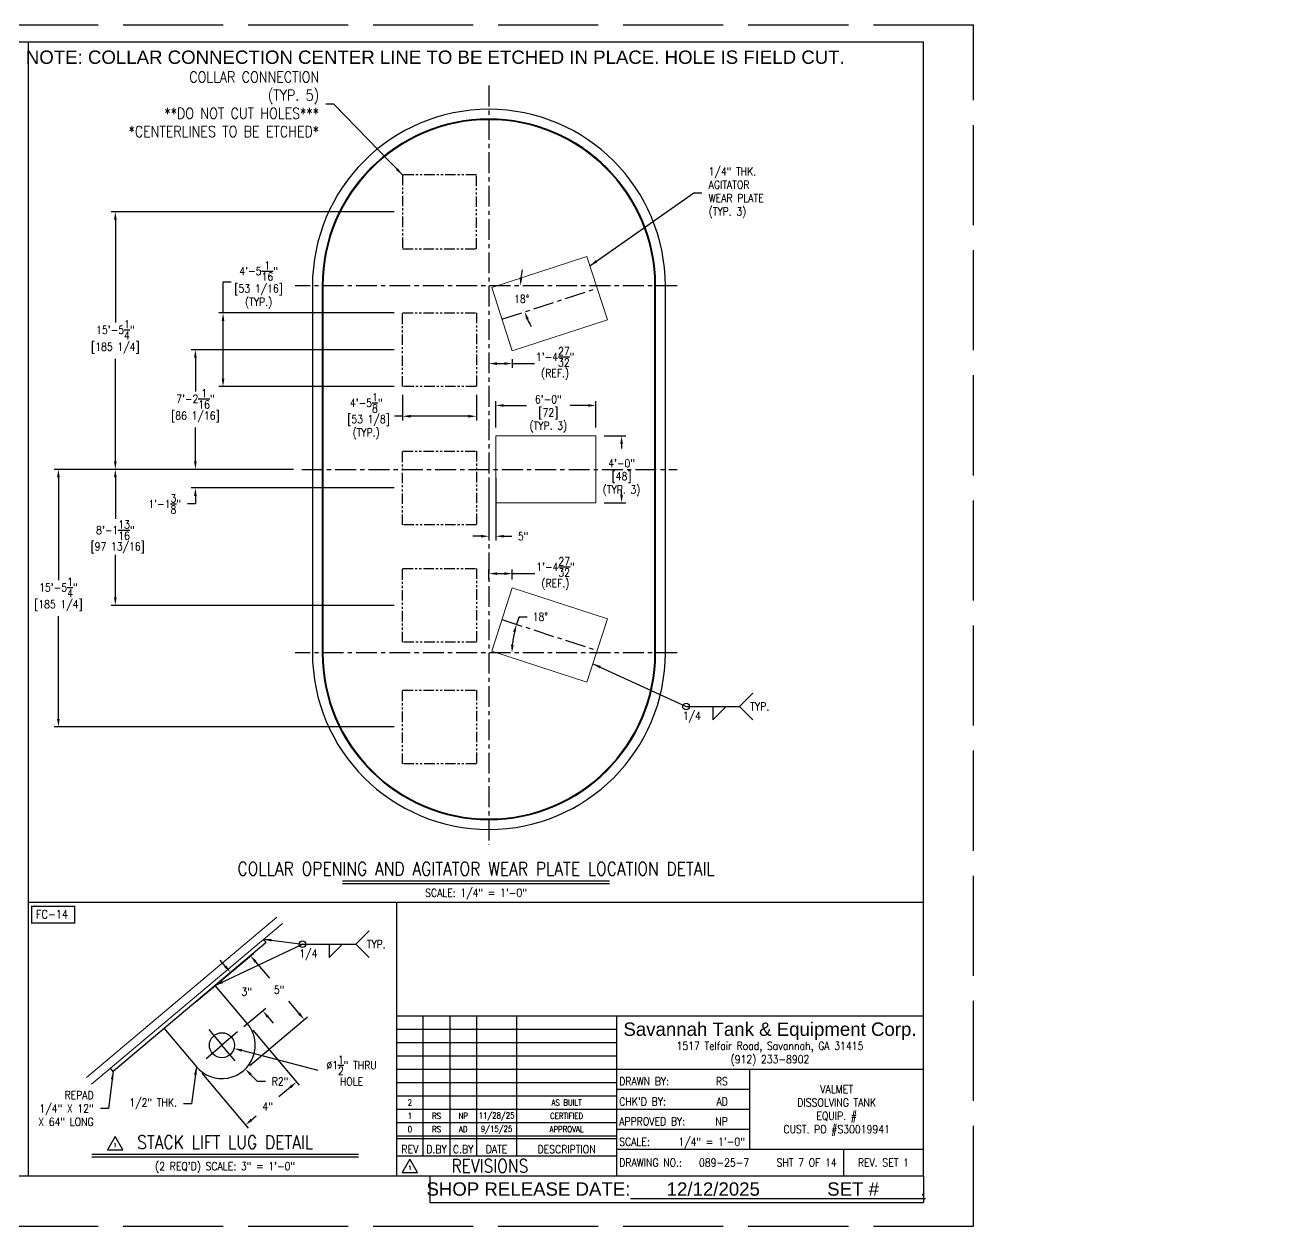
# Model space of a CAD drawing. Extents: x -305 to 4862, y -115 to 900.
# Drawn here: x 2543 to 3442, y 36 to 900 of the extents above; entities that cross this region are included whole.
import ezdxf
from ezdxf.enums import TextEntityAlignment as Align

# ---------------------------------------------------------------- set-up
doc = ezdxf.new("R2010")
doc.units = 0
doc.header["$LTSCALE"] = 12
doc.header["$MEASUREMENT"] = 0
doc.header["$PDMODE"] = 33
doc.header["$PDSIZE"] = -0.5
for name, pattern in [('AM_ISO02W050', [7.5, 6, -1.5]), ('CENTER', [2, 1.25, -0.25, 0.25, -0.25]), ('PHANTOM2', [1.25, 0.625, -0.125, 0.125, -0.125, 0.125, -0.125])]:
    doc.linetypes.add(name, pattern=pattern)
doc.layers.get('0').update_dxf_attribs({"linetype": 'CONTINUOUS'})
doc.layers.get('Defpoints').update_dxf_attribs({"linetype": 'CONTINUOUS'})
for name, color, linetype in [('CENTER', 6, 'CENTER'), ('COVER', 3, 'CONTINUOUS'), ('DIM', 1, 'CONTINUOUS'), ('EXTERNALS', 3, 'CONTINUOUS'), ('REPAD', 7, 'CONTINUOUS'), ('ROOF', 140, 'CONTINUOUS'), ('SHELL', 40, 'CONTINUOUS'), ('SHOP TAG', 11, 'CONTINUOUS'), ('stack conn.', 191, 'CONTINUOUS'), ('TEXT', 4, 'CONTINUOUS')]:
    doc.layers.add(name, color=color, linetype=linetype)
doc.layers.add('Equipment-AM_11', color=92, linetype='PHANTOM2', lineweight=25)
doc.styles.add('ROMANS', font='ROMANS.shx', dxfattribs={"width": 0.85, "height": 5.76})
doc.styles.get("Standard").update_dxf_attribs({"font": 'sanss___.ttf'})
doc.dimstyles.get("Standard").update_dxf_attribs({"dimtxt": 0.18, "dimasz": 0.18, "dimexe": 0.18, "dimexo": 0.0625, "dimgap": 0.09, "dimtad": 0, "dimtih": 1, "dimtoh": 1, "dimdec": 4, "dimzin": 0, "dimdsep": 46, "dimtxsty": 'Standard', "dimcen": 0.09, "dimadec": 0, "dimazin": 0, "dimtfac": 1, "dimtdec": 4, "dimtofl": 0, "dimtmove": 0, "dimatfit": 3, "dimfxl": 1, "dimtolj": 1, "dimtzin": 0, "dimarcsym": 0})

# ---------------------------------------------------------------- blocks, each defined once
blk = doc.blocks.new('*D184')
at = {"layer": 'Defpoints', "color": 0, "transparency": 16777216}
for p in [(2376.32, 609.86), (2171.49, 591.93), (2376.32, 536.95)]:
    blk.add_point(p, dxfattribs=at)
at = {"layer": 'DIM', "color": 0, "lineweight": -2, "transparency": 16777216}
for p, q in [((2376.32, 603.86), (2376.32, 533.95)), ((2171.49, 585.93), (2171.49, 533.95)), ((2177.25, 536.95), (2215.51, 536.95)), ((2370.56, 536.95), (2341, 536.95))]:
    blk.add_line(p, q, dxfattribs=at)
at = {"layer": 'DIM', "color": 0, "transparency": 16777216}
for points in [[(2177.25, 537.91), (2177.25, 535.99), (2171.49, 536.95)], [(2370.56, 537.91), (2370.56, 535.99), (2376.32, 536.95)]]:
    blk.add_solid(points, dxfattribs=at)
at = {"layer": 'DIM', "color": 0, "transparency": 16777216, "char_height": 5.76, "width": 5166.6002, "attachment_point": 5, "style": 'ROMANS'}
for s, insert in [('\\A1;5\'-8{\\H1x;\\S1/4;}"', (2278.25, 544.63)), ('\\A1;[68{\\H1x;\\S1/4;}] (TOP)\\P(EXTRA 2" TO BE PROVIDED FOR\\PFIELD FITUPS.)', (2278.25, 518.57))]:
    blk.add_mtext(s, dxfattribs=dict(at, insert=insert))
blk = doc.blocks.new('A$C43fa0972')
at = {"layer": 'Equipment-AM_11'}
for points in [[(-62.12, 158.75), (-8.98, 158.75), (-8.98, 211.8), (-62.12, 211.8)], [(-62.12, 112.56), (-8.98, 112.56), (-8.98, 59.51), (-62.12, 59.51)], [(-62.12, 13.13), (-8.98, 13.13), (-8.98, -39.92), (-62.12, -39.92)], [(-62.12, -71.31), (-8.98, -71.31), (-8.98, -124.37), (-62.12, -124.37)], [(-62.12, -158.75), (-8.98, -158.75), (-8.98, -211.8), (-62.12, -211.8)]]:
    blk.add_lwpolyline(points, close=True, dxfattribs=at)
blk = doc.blocks.new('*D190')
at = {"layer": 'Defpoints', "color": 0, "transparency": 16777216}
for p in [(2814.38, 639.84), (2867.52, 639.84), (2867.52, 618.53)]:
    blk.add_point(p, dxfattribs=at)
at = {"layer": 'DIM', "color": 0, "lineweight": -2, "transparency": 16777216}
for p, q in [((2814.38, 633.84), (2814.38, 615.53)), ((2867.52, 633.84), (2867.52, 615.53)), ((2814.38, 618.53), (2808.62, 618.53)), ((2861.76, 618.53), (2820.14, 618.53))]:
    blk.add_line(p, q, dxfattribs=at)
at = {"layer": 'DIM', "color": 0, "transparency": 16777216}
for points in [[(2820.14, 619.49), (2820.14, 617.57), (2814.38, 618.53)], [(2861.76, 619.49), (2861.76, 617.57), (2867.52, 618.53)]]:
    blk.add_solid(points, dxfattribs=at)
at = {"layer": 'DIM', "color": 0, "transparency": 16777216, "insert": (2788.19, 618.53), "char_height": 5.76, "attachment_point": 5, "style": 'ROMANS'}
blk.add_mtext('\\A1;4\'-5{\\H1x;\\S1/8;}"\\P [53 1/8]\\P(TYP.)', dxfattribs=at)
blk = doc.blocks.new('*D191')
at = {"layer": 'Defpoints', "color": 0, "transparency": 16777216}
for p in [(2814.38, 692.89), (2685.18, 639.84), (2814.38, 639.84)]:
    blk.add_point(p, dxfattribs=at)
at = {"layer": 'DIM', "color": 0, "lineweight": -2, "transparency": 16777216}
for p, q in [((2685.18, 692.89), (2685.18, 715.34)), ((2685.18, 715.34), (2690.94, 715.34)), ((2808.38, 692.89), (2682.18, 692.89)), ((2685.18, 645.6), (2685.18, 687.13)), ((2808.38, 639.84), (2682.18, 639.84))]:
    blk.add_line(p, q, dxfattribs=at)
at = {"layer": 'DIM', "color": 0, "transparency": 16777216}
for points in [[(2684.22, 687.13), (2686.14, 687.13), (2685.18, 692.89)], [(2684.22, 645.6), (2686.14, 645.6), (2685.18, 639.84)]]:
    blk.add_solid(points, dxfattribs=at)
at = {"layer": 'DIM', "color": 0, "transparency": 16777216, "char_height": 5.76, "attachment_point": 5, "style": 'ROMANS'}
for s, insert in [('\\A1;4\'-5{\\H1x;\\S1/16;}"', (2710.78, 723.02)), ('\\A1;[53 1/16]\\P(TYP.)', (2710.78, 704.64))]:
    blk.add_mtext(s, dxfattribs=dict(at, insert=insert))
blk = doc.blocks.new('*D192')
at = {"layer": 'Defpoints', "color": 0, "transparency": 16777216}
for p in [(2665.28, 666.37), (2814.38, 666.37), (2741.91, 580.33)]:
    blk.add_point(p, dxfattribs=at)
at = {"layer": 'DIM', "color": 0, "lineweight": -2, "transparency": 16777216}
for p, q in [((2808.38, 666.37), (2662.28, 666.37)), ((2665.28, 660.61), (2665.28, 636.38)), ((2665.28, 586.09), (2665.28, 610.32)), ((2735.91, 580.33), (2662.28, 580.33))]:
    blk.add_line(p, q, dxfattribs=at)
at = {"layer": 'DIM', "color": 0, "transparency": 16777216}
for points in [[(2664.32, 660.61), (2666.24, 660.61), (2665.28, 666.37)], [(2664.32, 586.09), (2666.24, 586.09), (2665.28, 580.33)]]:
    blk.add_solid(points, dxfattribs=at)
at = {"layer": 'DIM', "color": 0, "transparency": 16777216, "char_height": 5.76, "attachment_point": 5, "style": 'ROMANS'}
for s, insert in [('\\A1;7\'-2{\\H1x;\\S1/16;}"', (2665.28, 631.03)), ('\\A1;[86 1/16]', (2665.28, 618))]:
    blk.add_mtext(s, dxfattribs=dict(at, insert=insert))
blk = doc.blocks.new('*D193')
at = {"layer": 'Defpoints', "color": 0, "transparency": 16777216}
for p in [(2741.91, 580.33), (2665.28, 566.94), (2814.38, 566.94)]:
    blk.add_point(p, dxfattribs=at)
at = {"layer": 'DIM', "color": 0, "lineweight": -2, "transparency": 16777216}
for p, q in [((2665.28, 586.09), (2665.28, 591.85)), ((2735.91, 580.33), (2662.28, 580.33)), ((2808.38, 566.94), (2662.28, 566.94)), ((2665.28, 561.18), (2665.28, 555.42)), ((2665.28, 555.42), (2659.52, 555.42))]:
    blk.add_line(p, q, dxfattribs=at)
at = {"layer": 'DIM', "color": 0, "transparency": 16777216}
for points in [[(2664.32, 586.09), (2666.24, 586.09), (2665.28, 580.33)], [(2664.32, 561.18), (2666.24, 561.18), (2665.28, 566.94)]]:
    blk.add_solid(points, dxfattribs=at)
at = {"layer": 'DIM', "color": 0, "transparency": 16777216, "insert": (2643.18, 555.42), "char_height": 5.76, "attachment_point": 5, "style": 'ROMANS'}
blk.add_mtext('\\A1;1\'-1{\\H1x;\\S3/8;}"', dxfattribs=at)
blk = doc.blocks.new('*D194')
at = {"layer": 'Defpoints', "color": 0, "transparency": 16777216}
for p in [(2741.91, 580.33), (2607.66, 482.49), (2814.38, 482.49)]:
    blk.add_point(p, dxfattribs=at)
at = {"layer": 'DIM', "color": 0, "lineweight": -2, "transparency": 16777216}
for p, q in [((2735.91, 580.33), (2604.66, 580.33)), ((2607.66, 574.57), (2607.66, 544.84)), ((2607.66, 488.25), (2607.66, 518.78)), ((2808.38, 482.49), (2604.66, 482.49))]:
    blk.add_line(p, q, dxfattribs=at)
at = {"layer": 'DIM', "color": 0, "transparency": 16777216}
for points in [[(2606.7, 574.57), (2608.62, 574.57), (2607.66, 580.33)], [(2606.7, 488.25), (2608.62, 488.25), (2607.66, 482.49)]]:
    blk.add_solid(points, dxfattribs=at)
at = {"layer": 'DIM', "color": 0, "transparency": 16777216, "insert": (2607.66, 531.81), "char_height": 5.76, "attachment_point": 5, "style": 'ROMANS'}
blk.add_mtext('\\A1;8\'-1{\\H1x;\\S13/16;}"\\P [97 13/16]', dxfattribs=at)
blk = doc.blocks.new('*D195')
at = {"layer": 'Defpoints', "color": 0, "transparency": 16777216}
for p in [(2741.91, 580.33), (2566.68, 395.05), (2814.38, 395.05)]:
    blk.add_point(p, dxfattribs=at)
at = {"layer": 'DIM', "color": 0, "lineweight": -2, "transparency": 16777216}
for p, q in [((2735.91, 580.33), (2563.68, 580.33)), ((2566.68, 574.57), (2566.68, 500.72)), ((2566.68, 400.81), (2566.68, 474.66)), ((2808.38, 395.05), (2563.68, 395.05))]:
    blk.add_line(p, q, dxfattribs=at)
at = {"layer": 'DIM', "color": 0, "transparency": 16777216}
for points in [[(2565.72, 574.57), (2567.64, 574.57), (2566.68, 580.33)], [(2565.72, 400.81), (2567.64, 400.81), (2566.68, 395.05)]]:
    blk.add_solid(points, dxfattribs=at)
at = {"layer": 'DIM', "color": 0, "transparency": 16777216, "char_height": 5.76, "attachment_point": 5, "style": 'ROMANS'}
for s, insert in [('\\A1;15\'-5{\\H1x;\\S1/4;}"', (2566.68, 495.37)), ('\\A1;[185 1/4]', (2566.68, 482.34))]:
    blk.add_mtext(s, dxfattribs=dict(at, insert=insert))
blk = doc.blocks.new('*D196')
at = {"layer": 'Defpoints', "color": 0, "transparency": 16777216}
for p in [(2607.66, 765.61), (2814.38, 765.61), (2741.91, 580.33)]:
    blk.add_point(p, dxfattribs=at)
at = {"layer": 'DIM', "color": 0, "lineweight": -2, "transparency": 16777216}
for p, q in [((2808.38, 765.61), (2604.66, 765.61)), ((2607.66, 759.85), (2607.66, 686)), ((2607.66, 586.09), (2607.66, 659.94)), ((2735.91, 580.33), (2604.66, 580.33))]:
    blk.add_line(p, q, dxfattribs=at)
at = {"layer": 'DIM', "color": 0, "transparency": 16777216}
for points in [[(2606.7, 759.85), (2608.62, 759.85), (2607.66, 765.61)], [(2606.7, 586.09), (2608.62, 586.09), (2607.66, 580.33)]]:
    blk.add_solid(points, dxfattribs=at)
at = {"layer": 'DIM', "color": 0, "transparency": 16777216, "char_height": 5.76, "attachment_point": 5, "style": 'ROMANS'}
for s, insert in [('\\A1;15\'-5{\\H1x;\\S1/4;}"', (2607.66, 680.65)), ('\\A1;[185 1/4]', (2607.66, 667.62))]:
    blk.add_mtext(s, dxfattribs=dict(at, insert=insert))
blk = doc.blocks.new('*D197')
at = {"layer": 'Defpoints', "color": 0, "transparency": 16777216}
for p in [(2885.92, 472.25), (2893.48, 455.27), (2954.4, 450), (2737.02, 448.33), (3011.96, 448.33)]:
    blk.add_point(p, dxfattribs=at)
at = {"layer": 'DIM', "color": 0, "lineweight": -2, "transparency": 16777216}
blk.add_line((2898.39, 474.26), (2904.15, 474.26), dxfattribs=at)
for start, end in [(157.03072, 162), (166.96928, 175.03072)]:
    blk.add_arc((2959.55, 448.33), 66.43, start, end, dxfattribs=at)
at = {"layer": 'DIM', "color": 0, "transparency": 16777216}
for points in [[(2893.9, 463.57), (2895.75, 463.05), (2896.37, 468.86)], [(2894.33, 454.04), (2892.41, 454.13), (2893.12, 448.33)]]:
    blk.add_solid(points, dxfattribs=at)
at = {"layer": 'DIM', "color": 0, "transparency": 16777216, "insert": (2913.49, 474.26), "char_height": 5.76, "attachment_point": 5, "style": 'ROMANS'}
blk.add_mtext('\\A1;18°', dxfattribs=at)
blk = doc.blocks.new('*D198')
at = {"layer": 'Defpoints', "color": 0, "transparency": 16777216}
for p in [(2737.02, 712.33), (2954.4, 710.66), (3011.96, 712.33), (2899.62, 706.03), (2885.92, 688.41)]:
    blk.add_point(p, dxfattribs=at)
at = {"layer": 'DIM', "color": 0, "lineweight": -2, "transparency": 16777216}
for start, end in [(169.04211, 174.52106), (203.47894, 208.95789)]:
    blk.add_arc((2959.55, 712.33), 60.26, start, end, dxfattribs=at)
at = {"layer": 'DIM', "color": 0, "transparency": 16777216}
for points in [[(2900.53, 718.04), (2898.61, 718.13), (2899.29, 712.33)], [(2903.39, 687.98), (2905.18, 688.66), (2902.24, 693.71)]]:
    blk.add_solid(points, dxfattribs=at)
at = {"layer": 'DIM', "color": 0, "transparency": 16777216, "insert": (2900.04, 702.9), "char_height": 5.76, "attachment_point": 5, "style": 'ROMANS'}
blk.add_mtext('\\A1;18°', dxfattribs=at)
blk = doc.blocks.new('*D199')
at = {"layer": 'Defpoints', "color": 0, "transparency": 16777216}
for p in [(2876.5, 665.58), (2893.34, 665.58), (2876.5, 656.43)]:
    blk.add_point(p, dxfattribs=at)
at = {"layer": 'DIM', "color": 0, "lineweight": -2, "transparency": 16777216}
for p, q in [((2876.5, 659.58), (2876.5, 653.43)), ((2882.26, 656.43), (2887.58, 656.43)), ((2893.34, 659.58), (2893.34, 653.43)), ((2893.34, 656.43), (2909.32, 656.43))]:
    blk.add_line(p, q, dxfattribs=at)
at = {"layer": 'DIM', "color": 0, "transparency": 16777216}
for points in [[(2882.26, 657.39), (2882.26, 655.47), (2876.5, 656.43)], [(2887.58, 657.39), (2887.58, 655.47), (2893.34, 656.43)]]:
    blk.add_solid(points, dxfattribs=at)
at = {"layer": 'DIM', "color": 0, "transparency": 16777216, "insert": (2924.15, 656.43), "char_height": 5.76, "attachment_point": 5, "style": 'ROMANS'}
blk.add_mtext('\\A1;1\'-4{\\H1x;\\S27/32;}"\\P(REF.)', dxfattribs=at)
blk = doc.blocks.new('*D200')
at = {"layer": 'Defpoints', "color": 0, "transparency": 16777216}
for p in [(2876.5, 580.33), (2881.49, 580.33), (2881.49, 532.22)]:
    blk.add_point(p, dxfattribs=at)
at = {"layer": 'DIM', "color": 0, "lineweight": -2, "transparency": 16777216}
for p, q in [((2876.5, 574.33), (2876.5, 529.22)), ((2881.49, 574.33), (2881.49, 529.22)), ((2870.74, 532.22), (2864.98, 532.22)), ((2887.25, 532.22), (2893.01, 532.22))]:
    blk.add_line(p, q, dxfattribs=at)
at = {"layer": 'DIM', "color": 0, "transparency": 16777216}
for points in [[(2870.74, 533.18), (2870.74, 531.26), (2876.5, 532.22)], [(2887.25, 533.18), (2887.25, 531.26), (2881.49, 532.22)]]:
    blk.add_solid(points, dxfattribs=at)
at = {"layer": 'DIM', "color": 0, "transparency": 16777216, "insert": (2901.19, 532.22), "char_height": 5.76, "attachment_point": 5, "style": 'ROMANS'}
blk.add_mtext('\\A1;5"', dxfattribs=at)
blk = doc.blocks.new('*D201')
at = {"layer": 'Defpoints', "color": 0, "transparency": 16777216}
for p in [(2876.5, 505.33), (2876.5, 495.08), (2893.34, 495.08)]:
    blk.add_point(p, dxfattribs=at)
at = {"layer": 'DIM', "color": 0, "lineweight": -2, "transparency": 16777216}
for p, q in [((2876.5, 501.08), (2876.5, 508.33)), ((2882.26, 505.33), (2887.58, 505.33)), ((2893.34, 501.08), (2893.34, 508.33)), ((2893.34, 505.33), (2909.55, 505.33))]:
    blk.add_line(p, q, dxfattribs=at)
at = {"layer": 'DIM', "color": 0, "transparency": 16777216}
for points in [[(2882.26, 506.29), (2882.26, 504.37), (2876.5, 505.33)], [(2887.58, 506.29), (2887.58, 504.37), (2893.34, 505.33)]]:
    blk.add_solid(points, dxfattribs=at)
at = {"layer": 'DIM', "color": 0, "transparency": 16777216, "insert": (2924.39, 505.33), "char_height": 5.76, "attachment_point": 5, "style": 'ROMANS'}
blk.add_mtext('\\A1;1\'-4{\\H1x;\\S27/32;}"\\P(REF.)', dxfattribs=at)
blk = doc.blocks.new('*D202')
at = {"layer": 'Defpoints', "color": 0, "transparency": 16777216}
for p in [(2881.49, 626.28), (2881.49, 604.33), (2953.49, 604.33)]:
    blk.add_point(p, dxfattribs=at)
at = {"layer": 'DIM', "color": 0, "lineweight": -2, "transparency": 16777216}
for p, q in [((2881.49, 610.33), (2881.49, 629.28)), ((2953.49, 610.33), (2953.49, 629.28)), ((2887.25, 626.28), (2903.63, 626.28)), ((2947.73, 626.28), (2934.92, 626.28))]:
    blk.add_line(p, q, dxfattribs=at)
at = {"layer": 'DIM', "color": 0, "transparency": 16777216}
for points in [[(2887.25, 627.24), (2887.25, 625.32), (2881.49, 626.28)], [(2947.73, 627.24), (2947.73, 625.32), (2953.49, 626.28)]]:
    blk.add_solid(points, dxfattribs=at)
at = {"layer": 'DIM', "color": 0, "transparency": 16777216, "char_height": 5.76, "attachment_point": 5, "style": 'ROMANS'}
for s, insert in [('\\A1;6\'-0"', (2919.28, 630.67)), ('\\A1;[72]\\P(TYP. 3)', (2919.28, 615.58))]:
    blk.add_mtext(s, dxfattribs=dict(at, insert=insert))
blk = doc.blocks.new('*D203')
at = {"layer": 'Defpoints', "color": 0, "transparency": 16777216}
for p in [(2953.49, 604.33), (2953.49, 556.33), (2971.98, 556.33)]:
    blk.add_point(p, dxfattribs=at)
at = {"layer": 'DIM', "color": 0, "lineweight": -2, "transparency": 16777216}
for p, q in [((2959.49, 604.33), (2974.98, 604.33)), ((2971.98, 598.57), (2971.98, 595.42)), ((2971.98, 562.09), (2971.98, 565.24)), ((2959.49, 556.33), (2974.98, 556.33))]:
    blk.add_line(p, q, dxfattribs=at)
at = {"layer": 'DIM', "color": 0, "transparency": 16777216}
for points in [[(2971.02, 598.57), (2972.94, 598.57), (2971.98, 604.33)], [(2971.02, 562.09), (2972.94, 562.09), (2971.98, 556.33)]]:
    blk.add_solid(points, dxfattribs=at)
at = {"layer": 'DIM', "color": 0, "transparency": 16777216, "char_height": 5.76, "attachment_point": 5, "style": 'ROMANS'}
for s, insert in [('\\A1;4\'-0"', (2971.98, 584.72)), ('\\A1;[48]\\P(TYP. 3)', (2971.98, 569.63))]:
    blk.add_mtext(s, dxfattribs=dict(at, insert=insert))
blk = doc.blocks.new('HEAD LIFT 5000')
at = {"layer": 'CENTER'}
for p in [(0, 4.23), (-1.23, 3), (1.23, 3), (0, 1.77)]:
    blk.add_line(p, (0, 3), dxfattribs=at)
at = {"layer": 'EXTERNALS'}
for p, q in [((-2, 3), (-2, 0)), ((2, 0), (2, 3)), ((-2, 0), (2, 0))]:
    blk.add_line(p, q, dxfattribs=at)
blk.add_circle((0, 3), 0.75, dxfattribs=at)
blk.add_arc((0, 3), 2, 0, 180, dxfattribs=at)
blk = doc.blocks.new('A$Cdd259f04')
at = {"layer": 'REPAD'}
for p, q in [((-23.556, -20.156), (-32.736, -27.884)), ((-23.556, -20.156), (-23.717, -19.965)), ((-32.736, -27.884), (-32.897, -27.693))]:
    blk.add_line(p, q, dxfattribs=at)
at = {"layer": 'COVER', "rotation": 220.0909514299721}
blk.add_blockref('HEAD LIFT 5000', (-28.146, -24.02), dxfattribs=at)
blk = doc.blocks.new('*D208')
at = {"layer": 'Defpoints', "color": 0, "transparency": 16777216}
for p in [(2661.18, 193.61), (2743.56, 184.54), (2699.82, 147.71)]:
    blk.add_point(p, dxfattribs=at)
at = {"layer": 'DIM', "color": 0, "lineweight": -2, "transparency": 16777216}
for p, q in [((2665.77, 197.47), (2707.22, 232.37)), ((2708.63, 226.03), (2718.61, 214.18)), ((2739.86, 188.94), (2732.47, 197.72)), ((2704.41, 151.57), (2745.86, 186.47))]:
    blk.add_line(p, q, dxfattribs=at)
at = {"layer": 'DIM', "color": 0, "transparency": 16777216}
for points in [[(2709.37, 226.65), (2707.9, 225.41), (2704.92, 230.44)], [(2740.59, 189.56), (2739.12, 188.32), (2743.56, 184.54)]]:
    blk.add_solid(points, dxfattribs=at)
at = {"layer": 'DIM', "color": 0, "transparency": 16777216, "insert": (2725.54, 205.95), "char_height": 5.76, "attachment_point": 5, "style": 'ROMANS'}
blk.add_mtext('\\A1;5"', dxfattribs=at)
blk = doc.blocks.new('*D210')
at = {"layer": 'Defpoints', "color": 0, "transparency": 16777216}
for p in [(2702.72, 181.52), (2666, 150.61), (2738.03, 139.58)]:
    blk.add_point(p, dxfattribs=at)
at = {"layer": 'DIM', "color": 0, "lineweight": -2, "transparency": 16777216}
for p, q in [((2706.58, 176.93), (2739.96, 137.28)), ((2669.86, 146.02), (2703.24, 106.37)), ((2733.63, 135.87), (2725.44, 128.97)), ((2705.72, 112.37), (2709.07, 115.2))]:
    blk.add_line(p, q, dxfattribs=at)
at = {"layer": 'DIM', "color": 0, "transparency": 16777216}
for points in [[(2733.01, 136.6), (2734.24, 135.13), (2738.03, 139.58)], [(2705.1, 113.11), (2706.34, 111.64), (2701.31, 108.66)]]:
    blk.add_solid(points, dxfattribs=at)
at = {"layer": 'DIM', "color": 0, "transparency": 16777216, "insert": (2717.26, 122.09), "char_height": 5.76, "attachment_point": 5, "style": 'ROMANS'}
blk.add_mtext('\\A1;4"', dxfattribs=at)
blk = doc.blocks.new('*D211')
at = {"layer": 'Defpoints', "color": 0, "transparency": 16777216}
for p in [(2684.36, 166.07), (2701.19, 148.96)]:
    blk.add_point(p, dxfattribs=at)
at = {"layer": 'DIM', "color": 0, "lineweight": -2, "transparency": 16777216}
for p, q in [((2709.94, 140.06), (2705.23, 144.85)), ((2715.7, 140.06), (2709.94, 140.06))]:
    blk.add_line(p, q, dxfattribs=at)
at = {"layer": 'DIM', "color": 0, "transparency": 16777216}
blk.add_solid([(2705.91, 145.53), (2704.55, 144.18), (2701.19, 148.96)], dxfattribs=at)
at = {"layer": 'DIM', "color": 0, "transparency": 16777216, "insert": (2726.21, 140.06), "char_height": 5.76, "attachment_point": 5, "style": 'ROMANS'}
blk.add_mtext('\\A1;R2"', dxfattribs=at)
blk = doc.blocks.new('*D212')
at = {"layer": 'Defpoints', "color": 0, "transparency": 16777216}
for p in [(2675.66, 168.37), (2693.06, 163.77)]:
    blk.add_point(p, dxfattribs=at)
at = {"layer": 'DIM', "color": 0, "lineweight": -2, "transparency": 16777216}
blk.add_line((2753.62, 147.77), (2698.63, 162.3), dxfattribs=at)
at = {"layer": 'DIM', "color": 0, "transparency": 16777216}
blk.add_solid([(2698.88, 163.23), (2698.38, 161.37), (2693.06, 163.77)], dxfattribs=at)
at = {"layer": 'DIM', "color": 0, "transparency": 16777216, "insert": (2777.66, 147.77), "char_height": 5.76, "attachment_point": 5, "style": 'ROMANS'}
blk.add_mtext('\\A1;∅1{\\H1x;\\S1/2;}" THRU\\PHOLE', dxfattribs=at)
blk = doc.blocks.new('*D213')
at = {"layer": 'Defpoints', "color": 0, "transparency": 16777216}
for p in [(2690.56, 218.34), (2672.47, 203.11), (2695.65, 175.57)]:
    blk.add_point(p, dxfattribs=at)
at = {"layer": 'DIM', "color": 0, "lineweight": -2, "transparency": 16777216}
for p, q in [((2686.85, 222.75), (2683.14, 227.15)), ((2677.06, 206.98), (2692.85, 220.27)), ((2700.24, 179.44), (2716.04, 192.73)), ((2717.45, 186.39), (2721.16, 181.99))]:
    blk.add_line(p, q, dxfattribs=at)
at = {"layer": 'DIM', "color": 0, "transparency": 16777216}
for points in [[(2687.58, 223.37), (2686.11, 222.13), (2690.56, 218.34)], [(2718.18, 187.01), (2716.72, 185.78), (2713.74, 190.8)]]:
    blk.add_solid(points, dxfattribs=at)
at = {"layer": 'DIM', "color": 0, "transparency": 16777216, "insert": (2702.15, 204.57), "char_height": 5.76, "attachment_point": 5, "style": 'ROMANS'}
blk.add_mtext('\\A1;3"', dxfattribs=at)

msp = doc.modelspace()

# ---------------------------------------------------------------- linework, layer by layer
for p, q in [((2085.195033, 888), (3189.195033, 888)), ((2545.263218, 72), (2545.263218, 888)), ((3189.195033, 72), (3189.195033, 888)), ((2545.263218, 269.000028), (3189.195033, 269.000028)), ((2810.029892, 269.000028), (2810.029892, 72)), ((2810.029892, 187.2), (3189.195033, 187.2)), ((2829.229892, 86.4), (2829.229892, 187.2)), ((2848.429892, 187.2), (2848.429892, 86.4)), ((2867.629892, 187.2), (2867.629892, 86.4)), ((2896.429892, 187.2), (2896.429892, 86.4)), ((2968.395033, 187.2), (2968.395033, 72)), ((2810.029892, 177.6), (2968.395033, 177.6)), ((2810.029892, 168), (2968.395033, 168)), ((2810.029892, 158.4), (2968.395033, 158.4)), ((2810.029892, 148.8), (3189.195033, 148.8)), ((3064.395033, 91.2), (3064.395033, 148.8)), ((2810.029892, 139.2), (2968.395033, 139.2)), ((2810.029892, 129.6), (2968.395033, 129.6)), ((2968.395033, 134.4), (3064.395033, 134.4)), ((2810.029892, 120), (3064.395033, 120)), ((2810.029892, 110.4), (2968.395033, 110.4)), ((2810.029892, 100.8), (2968.395033, 100.8)), ((2810.029892, 98.88), (2968.395033, 98.88)), ((2968.395033, 105.6), (3064.395033, 105.6)), ((2968.395033, 91.2), (3189.195033, 91.2)), ((3131.595033, 91.2), (3131.595033, 72)), ((2810.029892, 86.4), (2968.395033, 86.4)), ((2085.195033, 72), (3189.195033, 72))]:
    msp.add_line(p, q)
at = {"layer": 'CENTER'}
for p, q in [((2876.504189, 856.41115), (2876.504189, 310.146307)), ((3011.961456, 712.330591), (2737.023851, 712.330591)), ((2885.923983, 688.407366), (2954.400052, 710.656589)), ((2741.914456, 580.330591), (3012.099709, 580.330591)), ((2885.923983, 472.253817), (2954.400052, 450.004593)), ((3011.961456, 448.330591), (2737.023851, 448.330591))]:
    msp.add_line(p, q, dxfattribs=at)
at = {"layer": 'Defpoints', "linetype": 'AM_ISO02W050'}
for p, q in [((2073.195033, 900), (3225.195033, 900)), ((3225.195033, 36), (3225.195033, 900)), ((2073.195033, 36), (3225.195033, 36))]:
    msp.add_line(p, q, dxfattribs=at)
at = {"layer": 'DIM'}
for p, q in [((3056.789443, 409.78645), (3066.389443, 419.38645)), ((3018.389443, 409.78645), (3056.789443, 409.78645)), ((3037.589443, 400.18645), (3047.189443, 409.78645)), ((3037.589443, 409.78645), (3037.589443, 400.18645)), ((3056.789443, 409.78645), (3066.389443, 400.18645)), ((2771.229126, 284.348509), (2963.229126, 284.348509)), ((2771.229126, 282.428509), (2963.229126, 282.428509)), ((2780.759115, 238.702334), (2790.359115, 248.302334)), ((2742.359115, 238.702334), (2780.759115, 238.702334)), ((2761.559115, 229.102334), (2771.159115, 238.702334)), ((2761.559115, 238.702334), (2761.559115, 229.102334)), ((2780.759115, 238.702334), (2790.359115, 229.102334)), ((2590.679172, 87.6405), (2782.679172, 87.6405)), ((2590.679172, 85.7205), (2782.679172, 85.7205))]:
    msp.add_line(p, q, dxfattribs=at)
for centre in [(3018.389443, 409.78645), (2742.359115, 238.702334)]:
    msp.add_circle(centre, 2.4, dxfattribs=at)
at = {"layer": 'REPAD', "lineweight": 18, "ltscale": 0.25}
for p, q in [((2946.983644, 733.481946), (2878.507575, 711.232722)), ((2961.81646, 687.831233), (2946.983644, 733.481946)), ((2878.507575, 711.232722), (2893.340391, 665.582009)), ((2893.340391, 665.582009), (2961.81646, 687.831233)), ((2953.488231, 604.330591), (2881.488231, 604.330591)), ((2881.488231, 604.330591), (2881.488231, 556.330591)), ((2953.488231, 556.330591), (2953.488231, 604.330591)), ((2881.488231, 556.330591), (2953.488231, 556.330591)), ((2893.340391, 495.079173), (2878.507575, 449.42846)), ((2961.81646, 472.82995), (2893.340391, 495.079173)), ((2946.983644, 427.179237), (2961.81646, 472.82995)), ((2878.507575, 449.42846), (2946.983644, 427.179237))]:
    msp.add_line(p, q, dxfattribs=at)
at = {"layer": 'ROOF'}
msp.add_lwpolyline([(2996.004189, 712.330591, 1), (2757.004189, 712.330591), (2757.004189, 448.330591, 1), (2996.004189, 448.330591)], format="xyb", close=True, dxfattribs=at)
at = {"layer": 'SHELL'}
for points in [[(3003.504189, 712.330591, 1), (2749.504189, 712.330591), (2749.504189, 448.330591, 1), (3003.504189, 448.330591)], [(2996.504189, 712.330591, 1), (2756.504189, 712.330591), (2756.504189, 448.330591, 1), (2996.504189, 448.330591)], [(2996.004189, 712.330591, 1), (2757.004189, 712.330591), (2757.004189, 448.330591, 1), (2996.004189, 448.330591)]]:
    msp.add_lwpolyline(points, format="xyb", close=True, dxfattribs=at)
at = {"layer": 'SHOP TAG'}
for p, q in [((2833.995033, 72), (2833.995033, 52.8)), ((3189.195033, 72), (3189.195033, 52.8)), ((2833.995033, 52.8), (3189.195033, 52.8))]:
    msp.add_line(p, q, dxfattribs=at)
at = {"layer": 'stack conn.', "lineweight": 18}
for p, q in [((2723.774475, 258.069044), (2586.985196, 142.918691)), ((2727.945857, 253.737648), (2590.541848, 138.06981))]:
    msp.add_line(p, q, dxfattribs=at)
at = {"layer": 'TEXT'}
for p, q in [((2607.458988, 100.468449), (2601.916426, 90.868449)), ((2613.001551, 90.868449), (2607.458988, 100.468449)), ((2601.916426, 90.868449), (2613.001551, 90.868449)), ((2819.629892, 84.20148), (2814.087329, 74.60148)), ((2825.172454, 74.60148), (2819.629892, 84.20148)), ((2814.087329, 74.60148), (2825.172454, 74.60148))]:
    msp.add_line(p, q, dxfattribs=at)
at = {"layer": 'TEXT', "const_width": 0.96}
msp.add_lwpolyline([(2547.437928, 265.950169), (2547.437928, 254.043413), (2578.276586, 254.043413), (2578.276586, 265.950169)], close=True, dxfattribs=at)

# ---------------------------------------------------------------- block references
at = {"layer": 'COVER'}
msp.add_blockref('A$C43fa0972', (2876.504189, 580.330591), dxfattribs=at)
at = {"layer": 'COVER', "xscale": 12, "yscale": 12, "zscale": 12}
msp.add_blockref('A$Cdd259f04', (2998.926127, 481.851092), dxfattribs=at)

# ---------------------------------------------------------------- texts
at = {"layer": 'DIM', "style": 'ROMANS', "width": 0.85}
for p in [(3016.085443, 400.18645), (2740.055115, 229.102334)]:
    msp.add_text('1/4', height=5.76, dxfattribs=at).set_placement(p)
for p in [(3071.435782, 409.78645), (2795.405453, 238.702334)]:
    msp.add_text('TYP.', height=5.76, dxfattribs=at).set_placement(p, align=Align.MIDDLE_CENTER)
for s, height, p in [('COLLAR OPENING AND AGITATOR WEAR PLATE LOCATION DETAIL', 9.6, (2867.229126, 288.22575)), ('SCALE: 1/4" = 1\'-0"', 5.76, (2867.229126, 272.828509)), ('STACK LIFT LUG DETAIL', 9.6, (2686.679172, 91.517741)), ('(2 REQ\'D) SCALE: 3" = 1\'-0"', 5.76, (2686.679172, 76.1205))]:
    msp.add_text(s, height=height, dxfattribs=at).set_placement(p, align=Align.CENTER)
at = {"layer": 'DIM', "style": 'ROMANS'}
for s, insert, char_height, attachment_point in [('COLLAR CONNECTION\\P(TYP. 5)\\P**DO NOT CUT HOLES***\\P*CENTERLINES TO BE ETCHED*', (2754.347107, 842.965295), 7.84749371, 6), ('1/4" THK.\\PAGITATOR\\PWEAR PLATE\\P(TYP. 3)', (3034.649591, 779.318331), 5.76, 4), ('REPAD\\P1/4" X 12"\\PX 64" LONG', (2592.063408, 120.528286), 5.76, 6), ('1/2" THK.', (2651.968619, 123.899589), 5.76, 6)]:
    msp.add_mtext(s, dxfattribs=dict(at, insert=insert, char_height=char_height, attachment_point=attachment_point))
at = {"layer": 'SHOP TAG'}
msp.add_text('SHOP RELEASE DATE:%%U       12/12/2025             SET #        .', height=9.6, dxfattribs=at).set_placement((3011.168222, 62.608987), align=Align.MIDDLE_CENTER)
at = {"layer": 'TEXT'}
for s, p in [('NOTE: COLLAR CONNECTION CENTER LINE TO BE ETCHED IN PLACE. HOLE IS FIELD CUT.', (2837.927331, 876.843879)), ('Savannah Tank & Equipment Corp.', (3078.795033, 177.6))]:
    msp.add_text(s, height=9.6, dxfattribs=at).set_placement(p, align=Align.MIDDLE_CENTER)
at = {"layer": 'TEXT', "style": 'ROMANS', "width": 0.85}
for s, height, p in [('1517 Telfair Road, Savannah, GA 31415', 5.76, (3078.795033, 165.6)), ('(912) 233-8902', 5.76, (3078.795033, 156)), ('VALMET', 5.76, (3126.795033, 134.4)), ('DISSOLVING TANK', 5.76, (3126.795033, 124.8)), ('EQUIP. #', 5.76, (3126.795033, 115.2)), ('CUST. PO #S30019941', 5.76, (3126.795033, 105.6)), ('1', 2.88, (2607.458988, 94.068449)), ('REVISIONS', 9.6, (2877.229892, 79.2)), ('REV. SET 1', 5.76, (3160.395033, 81.6)), ('1', 2.88, (2819.629892, 77.80148))]:
    msp.add_text(s, height=height, dxfattribs=at).set_placement(p, align=Align.MIDDLE_CENTER)
for s, p in [('DRAWN BY:', (2970.315033, 140.096338)), ("CHK'D BY:", (2970.315033, 125.519024)), ('APPROVED BY:', (2970.315033, 111.296338)), ('SCALE:', (2970.315033, 96.639409)), ('SCALE:', (2970.315033, 96.637291)), ('DRAWING NO.:', (2970.315033, 81.6)), ('089-25-7', (3027.709099, 81.6))]:
    msp.add_text(s, height=5.76, dxfattribs=at).set_placement(p, align=Align.MIDDLE_LEFT)
for s, p in [('RS', (3048.466904, 140.096338)), ('AD', (3048.466904, 125.519024)), ('NP', (3048.466904, 111.296338)), ('1/4" = 1\'-0"', (3060.702918, 96.637291)), ('SHT 7 OF 14', (3126.789079, 81.6))]:
    msp.add_text(s, height=5.76, dxfattribs=at).set_placement(p, align=Align.MIDDLE_RIGHT)
for s, height, p in [('2', 4.32, (2819.629892, 124.8)), ('AS BUILT', 4.32, (2932.412462, 124.8)), ('1', 4.32, (2819.629892, 115.2)), ('RS', 4.32, (2838.829892, 115.2)), ('NP', 4.32, (2858.029892, 115.2)), ('11/28/25', 4.32, (2882.029892, 115.2)), ('CERTIFIED', 4.32, (2932.412462, 115.2)), ('9/15/25', 4.32, (2882.029892, 105.6)), ('0', 4.32, (2819.629892, 105.6)), ('RS', 4.32, (2838.829892, 105.6)), ('AD', 4.32, (2858.029892, 105.6)), ('APPROVAL', 4.32, (2932.412462, 105.6)), ('REV', 5.76, (2819.629892, 91.2)), ('D.BY', 5.76, (2838.829892, 91.2)), ('C.BY', 5.76, (2858.029892, 91.2)), ('DATE', 5.76, (2882.029892, 91.2)), ('DESCRIPTION', 5.76, (2932.412462, 91.2))]:
    msp.add_text(s, height=height, dxfattribs=at).set_placement(p, align=Align.MIDDLE)
at = {"layer": 'TEXT', "insert": (2550.533079, 263.324923), "char_height": 6.048, "width": 117.16266667, "attachment_point": 1, "style": 'ROMANS'}
msp.add_mtext('FC-14', dxfattribs=at)

# ---------------------------------------------------------------- dimensions: what is measured, and where the dimension line sits
at = {"layer": 'DIM'}
for base, p2, override, picture, middle in [((2607.658947, 765.607122), (2814.379189, 765.607122), {"dimscale": 48, "dimtxt": 5.76, "dimasz": 0.12, "dimexe": 0.0625, "dimexo": 0.125, "dimgap": 0.02, "dimzin": 3, "dimlunit": 4, "dimpost": '\\X', "dimtxsty": 'ROMANS', "dimcen": 0}, '*D196', (2607.658947, 672.968857)), ((2665.278778, 666.365818), (2814.379189, 666.365818), {"dimscale": 48, "dimtxt": 5.76, "dimasz": 0.12, "dimexe": 0.0625, "dimexo": 0.125, "dimgap": 0.02, "dimzin": 3, "dimlunit": 4, "dimpost": '\\X', "dimtxsty": 'ROMANS', "dimcen": 0}, '*D192', (2665.278778, 623.348204)), ((2665.278778, 566.937755), (2814.379189, 566.937755), {"dimscale": 48, "dimtxt": 5.76, "dimasz": 0.12, "dimexe": 0.0625, "dimexo": 0.125, "dimgap": 0.1, "dimzin": 3, "dimlunit": 4, "dimpost": '\\X', "dimtxsty": 'ROMANS', "dimcen": 0}, '*D193', (2643.178207, 555.417755)), ((2566.684863, 395.05406), (2814.379189, 395.05406), {"dimscale": 48, "dimtxt": 5.76, "dimasz": 0.12, "dimexe": 0.0625, "dimexo": 0.125, "dimgap": 0.02, "dimzin": 3, "dimlunit": 4, "dimpost": '\\X', "dimtxsty": 'ROMANS', "dimcen": 0}, '*D195', (2566.684863, 487.692326))]:
    dim = msp.add_linear_dim(base=base, p1=(2741.914456, 580.330591), p2=p2, angle=90, dimstyle='Standard', override=override, dxfattribs=at)
    dim.commit()
    dim.dimension.update_dxf_attribs({"geometry": picture, "text_midpoint": middle})
dim = msp.add_linear_dim(base=(2685.180295, 639.839287), p1=(2814.379189, 692.892349), p2=(2814.379189, 639.839287), angle=90, text='<>\\P(TYP.)', dimstyle='Standard', override={"dimscale": 48, "dimtxt": 5.76, "dimasz": 0.12, "dimexe": 0.0625, "dimexo": 0.125, "dimgap": 0.02, "dimzin": 3, "dimlunit": 4, "dimpost": '\\X', "dimtxsty": 'ROMANS', "dimcen": 0}, dxfattribs=at)
dim.commit()
dim.dimension.update_dxf_attribs({"geometry": '*D191', "text_midpoint": (2710.784866, 715.337606), "dimtype": 160})
dim = msp.add_angular_dim_2l(base=(2899.624344, 706.03193), line1=((2885.923983, 688.407366), (2954.400052, 710.656589)), line2=((3011.961456, 712.330591), (2737.023851, 712.330591)), dimstyle='Standard', override={"dimscale": 48, "dimtxt": 5.76, "dimasz": 0.12, "dimexe": 0.0625, "dimexo": 0.125, "dimgap": 0.1, "dimzin": 3, "dimlunit": 4, "dimpost": '\\X', "dimtxsty": 'ROMANS', "dimcen": 0}, dxfattribs=at)
dim.commit()
dim.dimension.update_dxf_attribs({"geometry": '*D198', "text_midpoint": (2900.036119, 702.904186), "dimtype": 162})
for base, p1, p2, text, override, picture, middle in [((2876.504189, 656.4339), (2893.340391, 665.582009), (2876.504189, 665.582009), '<>\\P(REF.)', {"dimscale": 48, "dimtxt": 5.76, "dimasz": 0.12, "dimexe": 0.0625, "dimexo": 0.125, "dimgap": 0.02, "dimdec": 5, "dimzin": 3, "dimlunit": 4, "dimpost": '\\X', "dimtxsty": 'ROMANS', "dimcen": 0}, '*D199', (2924.149663, 656.4339)), ((2867.519723, 618.532408), (2814.379189, 639.839287), (2867.519723, 639.839287), '<>\\P(TYP.)', {"dimscale": 48, "dimtxt": 5.76, "dimasz": 0.12, "dimexe": 0.0625, "dimexo": 0.125, "dimgap": 0.02, "dimzin": 3, "dimlunit": 4, "dimpost": '\\X', "dimtxsty": 'ROMANS', "dimcen": 0}, '*D190', (2788.191761, 618.532408)), ((2881.488231, 626.279454), (2953.488231, 604.330591), (2881.488231, 604.330591), '<>\\P(TYP. 3)', {"dimscale": 48, "dimtxt": 5.76, "dimasz": 0.12, "dimexe": 0.0625, "dimexo": 0.125, "dimgap": 0.02, "dimzin": 3, "dimlunit": 4, "dimpost": '\\X', "dimtxsty": 'ROMANS', "dimcen": 0}, '*D202', (2919.276352, 626.279454)), ((2376.322245, 536.951307), (2171.487881, 591.931904), (2376.322245, 609.861479), '<> (TOP)\\P(EXTRA 2" TO BE PROVIDED FOR\\PFIELD FITUPS.)', {"dimscale": 48, "dimtxt": 5.76, "dimasz": 0.12, "dimexe": 0.0625, "dimexo": 0.125, "dimgap": 0.02, "dimlfac": 0.333333, "dimzin": 3, "dimlunit": 4, "dimpost": '\\X', "dimtxsty": 'ROMANS', "dimcen": 0}, '*D184', (2278.253945, 536.951307)), ((2876.504189, 505.327279), (2893.340391, 495.079173), (2876.504189, 495.079173), '<>\\P(REF.)', {"dimscale": 48, "dimtxt": 5.76, "dimasz": 0.12, "dimexe": 0.0625, "dimexo": 0.125, "dimgap": 0.02, "dimdec": 5, "dimzin": 3, "dimlunit": 4, "dimpost": '\\X', "dimtxsty": 'ROMANS', "dimcen": 0}, '*D201', (2924.385376, 505.327279))]:
    dim = msp.add_linear_dim(base=base, p1=p1, p2=p2, text=text, dimstyle='Standard', override=override, dxfattribs=at)
    dim.commit()
    dim.dimension.update_dxf_attribs({"geometry": picture, "text_midpoint": middle, "dimtype": 160})
dim = msp.add_linear_dim(base=(2971.983107, 556.330591), p1=(2953.488231, 604.330591), p2=(2953.488231, 556.330591), angle=90, text='<>\\P(TYP. 3)', dimstyle='Standard', override={"dimscale": 48, "dimtxt": 5.76, "dimasz": 0.12, "dimexe": 0.0625, "dimexo": 0.125, "dimgap": 0.02, "dimzin": 3, "dimlunit": 4, "dimpost": '\\X', "dimtxsty": 'ROMANS', "dimcen": 0}, dxfattribs=at)
dim.commit()
dim.dimension.update_dxf_attribs({"geometry": '*D203', "text_midpoint": (2971.983107, 580.330591)})
for base, p1, p2, angle, override, picture, middle, dimtype in [((2607.658947, 482.49156), (2741.914456, 580.330591), (2814.379189, 482.49156), 90, {"dimscale": 48, "dimtxt": 5.76, "dimasz": 0.12, "dimexe": 0.0625, "dimexo": 0.125, "dimgap": 0.02, "dimzin": 3, "dimlunit": 4, "dimpost": '\\X', "dimtxsty": 'ROMANS', "dimcen": 0}, '*D194', (2607.658947, 531.809734), 160), ((2743.564563, 184.535151), (2661.175861, 193.60866), (2699.81603, 147.707273), 310.09095143, {"dimscale": 48, "dimtxt": 5.76, "dimasz": 0.12, "dimexe": 0.0625, "dimexo": 0.125, "dimgap": 0.1, "dimlfac": 0.083333, "dimzin": 3, "dimlunit": 4, "dimpost": '\\X', "dimtxsty": 'ROMANS', "dimcen": 0}, '*D208', (2725.539435, 205.94754), 161), ((2738.032095, 139.576604), (2665.999408, 150.61176), (2702.720517, 181.523895), 40.09095143, {"dimscale": 48, "dimtxt": 5.76, "dimasz": 0.12, "dimexe": 0.0625, "dimexo": 0.125, "dimgap": 0.1, "dimlfac": 0.083333, "dimzin": 3, "dimlunit": 4, "dimpost": '\\X', "dimtxsty": 'ROMANS', "dimcen": 0}, '*D210', (2717.255469, 122.086668), 161)]:
    dim = msp.add_linear_dim(base=base, p1=p1, p2=p2, angle=angle, dimstyle='Standard', override=override, dxfattribs=at)
    dim.commit()
    dim.dimension.update_dxf_attribs({"geometry": picture, "text_midpoint": middle, "dimtype": dimtype})
for p1, p2, distance, override, picture, middle in [((2876.504189, 580.330591), (2881.488231, 580.330591), -48.11232, {"dimscale": 48, "dimtxt": 5.76, "dimasz": 0.12, "dimexe": 0.0625, "dimexo": 0.125, "dimgap": 0.1, "dimzin": 3, "dimlunit": 4, "dimpost": '\\X', "dimtxsty": 'ROMANS', "dimcen": 0}, '*D200', (2901.188802, 532.218271)), ((2695.65257, 175.574038), (2672.468468, 203.11487), -23.643379, {"dimscale": 48, "dimtxt": 5.76, "dimasz": 0.12, "dimexe": 0.0625, "dimexo": 0.125, "dimgap": 0.1, "dimlfac": 0.083333, "dimzin": 3, "dimlunit": 4, "dimpost": '\\X', "dimtxsty": 'ROMANS', "dimcen": 0}, '*D213', (2702.148251, 204.570857))]:
    dim = msp.add_aligned_dim(p1=p1, p2=p2, distance=distance, dimstyle='Standard', override=override, dxfattribs=at)
    dim.commit()
    dim.dimension.update_dxf_attribs({"geometry": picture, "text_midpoint": middle})
dim = msp.add_angular_dim_2l(base=(2893.482389, 455.274798), line1=((2885.923983, 472.253817), (2954.400052, 450.004593)), line2=((3011.961456, 448.330591), (2737.023851, 448.330591)), dimstyle='Standard', override={"dimscale": 48, "dimtxt": 5.76, "dimasz": 0.12, "dimexe": 0.0625, "dimexo": 0.125, "dimgap": 0.1, "dimzin": 3, "dimlunit": 4, "dimpost": '\\X', "dimtxsty": 'ROMANS', "dimcen": 0}, dxfattribs=at)
dim.commit()
dim.dimension.update_dxf_attribs({"geometry": '*D197', "text_midpoint": (2913.491986, 474.255488)})
dim = msp.add_diameter_dim_2p(p1=(2675.658623, 168.367107), p2=(2693.061302, 163.768548), text='<> THRU\\PHOLE', dimstyle='Standard', override={"dimscale": 48, "dimtxt": 5.76, "dimasz": 0.12, "dimexe": 0.0625, "dimexo": 0.125, "dimgap": 0.1, "dimlfac": 0.083333, "dimzin": 3, "dimlunit": 4, "dimpost": '\\X', "dimtxsty": 'ROMANS', "dimcen": 0}, dxfattribs=at)
dim.commit()
dim.dimension.update_dxf_attribs({"geometry": '*D212', "text_midpoint": (2753.622582, 147.765572), "dimtype": 163})
dim = msp.add_radius_dim(center=(2684.359962, 166.067827), mpoint=(2701.190685, 148.958567), dimstyle='Standard', override={"dimscale": 48, "dimtxt": 5.76, "dimasz": 0.12, "dimexe": 0.0625, "dimexo": 0.125, "dimgap": 0.1, "dimlfac": 0.083333, "dimzin": 3, "dimlunit": 4, "dimpost": '\\X', "dimtxsty": 'ROMANS', "dimcen": 0}, dxfattribs=at)
dim.commit()
dim.dimension.update_dxf_attribs({"geometry": '*D211', "text_midpoint": (2726.214514, 140.0619), "dimtype": 164})

# ---------------------------------------------------------------- leaders
at = {"layer": 'DIM', "annotation_type": 0, "has_hookline": 1}
for points, override, hookline_direction, text_width in [([(2814.379189, 792.133653), (2764.907107, 842.965295), (2759.147107, 842.965295)], {"dimscale": 48, "dimtxt": 5.76, "dimasz": 0.12, "dimexe": 0.0625, "dimexo": 0.125, "dimgap": 0.1, "dimzin": 3, "dimlunit": 4, "dimpost": '\\X', "dimtxsty": 'ROMANS', "dimcen": 0}, 1, 155.324322), ([(2949.196524, 726.671401), (3024.089591, 779.318331), (3029.849591, 779.318331)], {"dimscale": 48, "dimtxt": 5.76, "dimasz": 0.12, "dimexe": 0.0625, "dimexo": 0.125, "dimgap": 0.1, "dimzin": 3, "dimlunit": 4, "dimpost": '\\X', "dimtxsty": 'ROMANS', "dimcen": 0}, 0, 44.297143), ([(2606.094197, 147.240456), (2602.623408, 120.528286), (2596.863408, 120.528286)], {"dimscale": 48, "dimtxt": 5.76, "dimasz": 0.12, "dimexe": 0.0625, "dimexo": 0.125, "dimgap": 0.1, "dimlfac": 0.083333, "dimzin": 3, "dimlunit": 4, "dimpost": '\\X', "dimtxsty": 'ROMANS', "dimcen": 0}, 1, 44.763429), ([(2665.999408, 150.61176), (2662.528619, 123.899589), (2656.768619, 123.899589)], {"dimscale": 48, "dimtxt": 5.76, "dimasz": 0.12, "dimexe": 0.0625, "dimexo": 0.125, "dimgap": 0.1, "dimlfac": 0.083333, "dimzin": 3, "dimlunit": 4, "dimpost": '\\X', "dimtxsty": 'ROMANS', "dimcen": 0}, 1, 36.370286)]:
    msp.add_leader(points, dimstyle='Standard', override=override, dxfattribs=dict(at, hookline_direction=hookline_direction, text_width=text_width))
at = {"layer": 'DIM'}
for points in [[(2951.310579, 440.496174), (3018.389443, 409.78645)], [(2679.536416, 209.064727), (2742.359115, 238.702334)], [(2714.325517, 242.271932), (2742.359115, 238.702334)]]:
    msp.add_leader(points, dimstyle='Standard', override={"dimscale": 48, "dimtxt": 5.76, "dimasz": 0.12, "dimexe": 0.0625, "dimexo": 0.125, "dimgap": 0.1, "dimlfac": 0.333333, "dimzin": 3, "dimlunit": 4, "dimpost": '\\X', "dimtxsty": 'ROMANS', "dimcen": 0}, dxfattribs=at)

doc.saveas('drawing.dxf')
